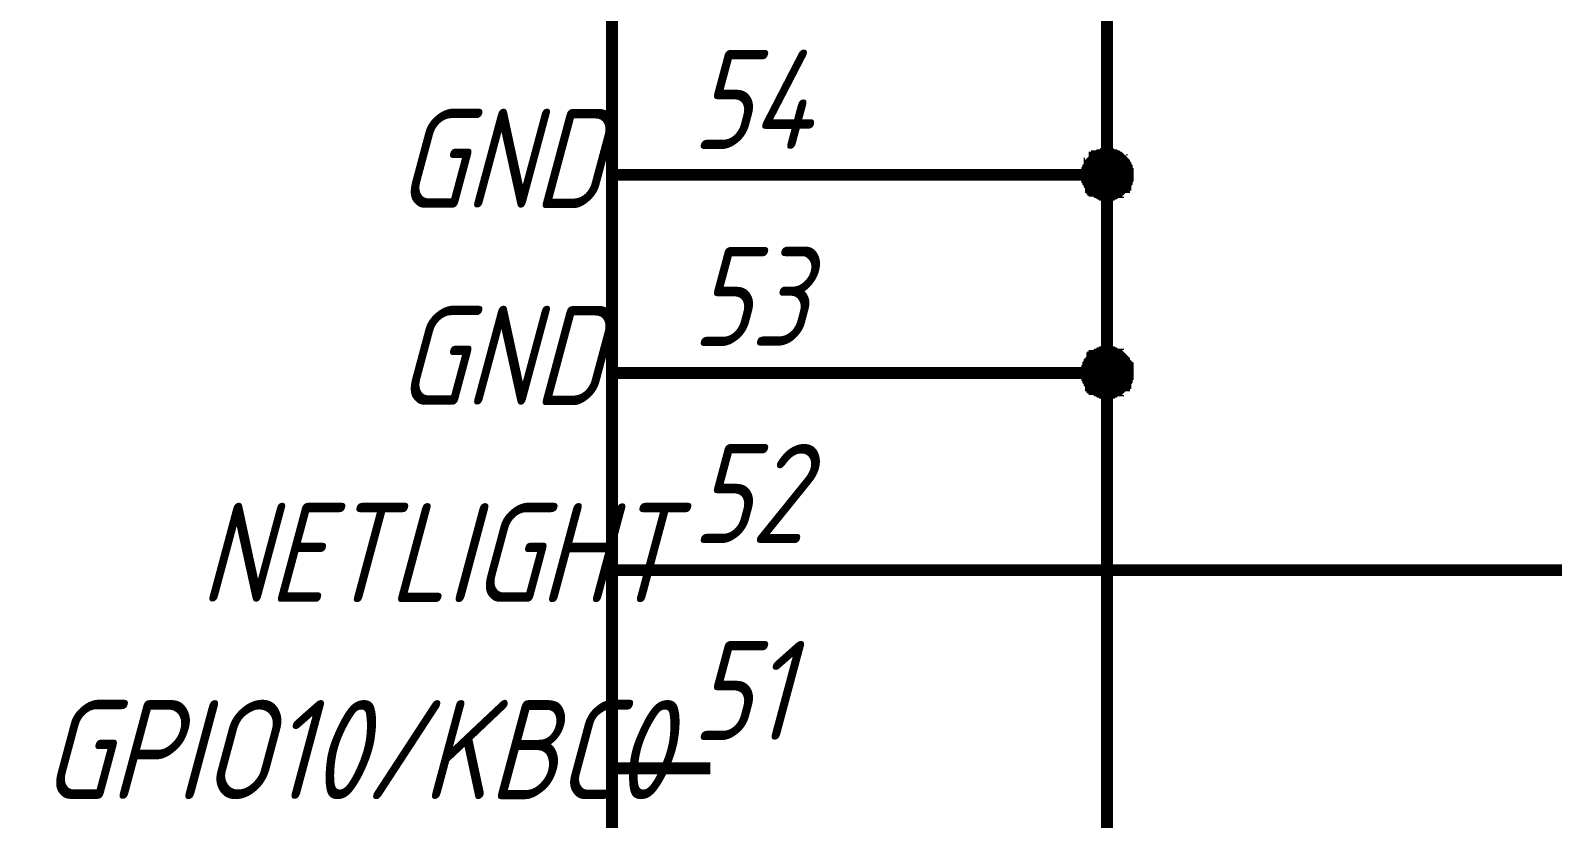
# Model space of a CAD drawing. Header units: millimetres. Extents: x 101 to 942, y 57 to 651.
# Drawn here: x 730.34 to 768.73, y 462.53 to 482.41 of the extents above; entities that cross this region are included whole.
import ezdxf

# ---------------------------------------------------------------- set-up
doc = ezdxf.new("R2010")
doc.units = ezdxf.units.MM
doc.header["$LTSCALE"] = 0.5
doc.layers.add('Sheet', color=255, linetype='Continuous')
doc.styles.add('GOST type A0', font='', dxfattribs={"oblique": 15, "height": 3.5})
doc.styles.get('GOST type A0').set_extended_font_data('GOST type A')

msp = doc.modelspace()

# ---------------------------------------------------------------- linework, layer by layer
at = {"layer": 'Sheet', "color": 7, "const_width": 0.3}
msp.add_lwpolyline([(687.521, 553.796), (745.006, 553.796), (745.006, 378.796), (687.521, 378.796), (687.521, 553.796)], close=True, dxfattribs=at)
at = {"layer": 'Sheet', "color": 7}
for points, const_width in [([(747.49, 498.776), (750.037, 498.776), (750.037, 498.776), (757.49, 498.776), (757.49, 478.769)], 0.3), ([(756.993, 478.769), (756.993, 478.8), (756.993, 478.831), (756.993, 478.831), (756.993, 478.863), (756.993, 478.894), (757.024, 478.925), (757.024, 478.956), (757.024, 478.956), (757.055, 478.987), (757.055, 479.018), (757.055, 479.049), (757.087, 479.049), (757.087, 479.08), (757.118, 479.111), (757.118, 479.111), (757.149, 479.142), (757.149, 479.142), (757.18, 479.173), (757.18, 479.204), (757.211, 479.204), (757.242, 479.204), (757.242, 479.235), (757.273, 479.235), (757.304, 479.266), (757.304, 479.266), (757.335, 479.266), (757.366, 479.266), (757.397, 479.298), (757.428, 479.298), (757.428, 479.298), (757.459, 479.298), (757.49, 479.298)], 0.3), ([(756.993, 478.769), (756.993, 478.8), (756.993, 478.831), (756.993, 478.831), (756.993, 478.863), (756.993, 478.894), (757.024, 478.925), (757.024, 478.956), (757.024, 478.956), (757.055, 478.987), (757.055, 479.018), (757.055, 479.049), (757.087, 479.049), (757.087, 479.08), (757.118, 479.111), (757.118, 479.111), (757.149, 479.142), (757.149, 479.142), (757.18, 479.173), (757.18, 479.204), (757.211, 479.204), (757.242, 479.204), (757.242, 479.235), (757.273, 479.235), (757.304, 479.266), (757.304, 479.266), (757.335, 479.266), (757.366, 479.266), (757.397, 479.298), (757.428, 479.298), (757.428, 479.298), (757.459, 479.298), (757.49, 479.298)], 0.3), ([(756.993, 478.769), (756.993, 478.8), (756.993, 478.831), (756.993, 478.831), (756.993, 478.863), (756.993, 478.894), (757.024, 478.925), (757.024, 478.956), (757.024, 478.956), (757.055, 478.987), (757.055, 479.018), (757.055, 479.049), (757.087, 479.049), (757.087, 479.08), (757.118, 479.111), (757.118, 479.111), (757.149, 479.142), (757.149, 479.142), (757.18, 479.173), (757.18, 479.204), (757.211, 479.204), (757.242, 479.204), (757.242, 479.235), (757.273, 479.235), (757.304, 479.266), (757.304, 479.266), (757.335, 479.266), (757.366, 479.266), (757.397, 479.298), (757.428, 479.298), (757.428, 479.298), (757.459, 479.298), (757.49, 479.298)], 0.3), ([(756.993, 478.769), (756.993, 478.8), (756.993, 478.831), (756.993, 478.831), (756.993, 478.863), (756.993, 478.894), (757.024, 478.925), (757.024, 478.956), (757.024, 478.956), (757.055, 478.987), (757.055, 479.018), (757.055, 479.049), (757.087, 479.049), (757.087, 479.08), (757.118, 479.111), (757.118, 479.111), (757.149, 479.142), (757.149, 479.142), (757.18, 479.173), (757.18, 479.204), (757.211, 479.204), (757.242, 479.204), (757.242, 479.235), (757.273, 479.235), (757.304, 479.266), (757.304, 479.266), (757.335, 479.266), (757.366, 479.266), (757.397, 479.298), (757.428, 479.298), (757.428, 479.298), (757.459, 479.298), (757.49, 479.298)], 0.3), ([(756.993, 478.769), (756.993, 478.8), (756.993, 478.831), (756.993, 478.831), (756.993, 478.863), (756.993, 478.894), (757.024, 478.925), (757.024, 478.956), (757.024, 478.956), (757.055, 478.987), (757.055, 479.018), (757.055, 479.049), (757.087, 479.049), (757.087, 479.08), (757.118, 479.111), (757.118, 479.111), (757.149, 479.142), (757.149, 479.142), (757.18, 479.173), (757.18, 479.204), (757.211, 479.204), (757.242, 479.204), (757.242, 479.235), (757.273, 479.235), (757.304, 479.266), (757.304, 479.266), (757.335, 479.266), (757.366, 479.266), (757.397, 479.298), (757.428, 479.298), (757.428, 479.298), (757.459, 479.298), (757.49, 479.298)], 0.0991), ([(756.993, 478.769), (756.993, 478.8), (756.993, 478.831), (756.993, 478.831), (756.993, 478.863), (756.993, 478.894), (757.024, 478.925), (757.024, 478.956), (757.024, 478.956), (757.055, 478.987), (757.055, 479.018), (757.055, 479.049), (757.087, 479.049), (757.087, 479.08), (757.118, 479.111), (757.118, 479.111), (757.149, 479.142), (757.149, 479.142), (757.18, 479.173), (757.18, 479.204), (757.211, 479.204), (757.242, 479.204), (757.242, 479.235), (757.273, 479.235), (757.304, 479.266), (757.304, 479.266), (757.335, 479.266), (757.366, 479.266), (757.397, 479.298), (757.428, 479.298), (757.428, 479.298), (757.459, 479.298), (757.49, 479.298)], 0.0991), ([(756.993, 478.769), (756.993, 478.8), (756.993, 478.831), (756.993, 478.831), (756.993, 478.863), (756.993, 478.894), (757.024, 478.925), (757.024, 478.956), (757.024, 478.956), (757.055, 478.987), (757.055, 479.018), (757.055, 479.049), (757.087, 479.049), (757.087, 479.08), (757.118, 479.111), (757.118, 479.111), (757.149, 479.142), (757.149, 479.142), (757.18, 479.173), (757.18, 479.204), (757.211, 479.204), (757.242, 479.204), (757.242, 479.235), (757.273, 479.235), (757.304, 479.266), (757.304, 479.266), (757.335, 479.266), (757.366, 479.266), (757.397, 479.298), (757.428, 479.298), (757.428, 479.298), (757.459, 479.298), (757.49, 479.298)], 0.0991), ([(756.993, 478.769), (756.993, 478.8), (756.993, 478.831), (756.993, 478.831), (756.993, 478.863), (756.993, 478.894), (757.024, 478.925), (757.024, 478.956), (757.024, 478.956), (757.055, 478.987), (757.055, 479.018), (757.055, 479.049), (757.087, 479.049), (757.087, 479.08), (757.118, 479.111), (757.118, 479.111), (757.149, 479.142), (757.149, 479.142), (757.18, 479.173), (757.18, 479.204), (757.211, 479.204), (757.242, 479.204), (757.242, 479.235), (757.273, 479.235), (757.304, 479.266), (757.304, 479.266), (757.335, 479.266), (757.366, 479.266), (757.397, 479.298), (757.428, 479.298), (757.428, 479.298), (757.459, 479.298), (757.49, 479.298)], 0.0991), ([(757.49, 479.298), (757.49, 479.298)], 0.3), ([(757.49, 479.298), (757.521, 479.298), (757.552, 479.298), (757.552, 479.298), (757.583, 479.298), (757.615, 479.266), (757.646, 479.266), (757.677, 479.266), (757.677, 479.266), (757.708, 479.235), (757.739, 479.235), (757.77, 479.204), (757.77, 479.204), (757.801, 479.204), (757.832, 479.173), (757.832, 479.142), (757.863, 479.142), (757.863, 479.111), (757.894, 479.111), (757.925, 479.08), (757.925, 479.049), (757.925, 479.049), (757.956, 479.018), (757.956, 478.987), (757.987, 478.956), (757.987, 478.956), (757.987, 478.925), (757.987, 478.894), (758.018, 478.863), (758.018, 478.831), (758.018, 478.831), (758.018, 478.8), (758.018, 478.769)], 0.3), ([(757.49, 479.298), (757.49, 479.298)], 0.3), ([(757.49, 479.298), (757.521, 479.298), (757.552, 479.298), (757.552, 479.298), (757.583, 479.298), (757.615, 479.266), (757.646, 479.266), (757.677, 479.266), (757.677, 479.266), (757.708, 479.235), (757.739, 479.235), (757.77, 479.204), (757.77, 479.204), (757.801, 479.204), (757.832, 479.173), (757.832, 479.142), (757.863, 479.142), (757.863, 479.111), (757.894, 479.111), (757.925, 479.08), (757.925, 479.049), (757.925, 479.049), (757.956, 479.018), (757.956, 478.987), (757.987, 478.956), (757.987, 478.956), (757.987, 478.925), (757.987, 478.894), (758.018, 478.863), (758.018, 478.831), (758.018, 478.831), (758.018, 478.8), (758.018, 478.769)], 0.3), ([(757.49, 479.298), (757.49, 479.298)], 0.3), ([(757.49, 479.298), (757.521, 479.298), (757.552, 479.298), (757.552, 479.298), (757.583, 479.298), (757.615, 479.266), (757.646, 479.266), (757.677, 479.266), (757.677, 479.266), (757.708, 479.235), (757.739, 479.235), (757.77, 479.204), (757.77, 479.204), (757.801, 479.204), (757.832, 479.173), (757.832, 479.142), (757.863, 479.142), (757.863, 479.111), (757.894, 479.111), (757.925, 479.08), (757.925, 479.049), (757.925, 479.049), (757.956, 479.018), (757.956, 478.987), (757.987, 478.956), (757.987, 478.956), (757.987, 478.925), (757.987, 478.894), (758.018, 478.863), (758.018, 478.831), (758.018, 478.831), (758.018, 478.8), (758.018, 478.769)], 0.3), ([(757.49, 479.298), (757.49, 479.298)], 0.3), ([(757.49, 479.298), (757.521, 479.298), (757.552, 479.298), (757.552, 479.298), (757.583, 479.298), (757.615, 479.266), (757.646, 479.266), (757.677, 479.266), (757.677, 479.266), (757.708, 479.235), (757.739, 479.235), (757.77, 479.204), (757.77, 479.204), (757.801, 479.204), (757.832, 479.173), (757.832, 479.142), (757.863, 479.142), (757.863, 479.111), (757.894, 479.111), (757.925, 479.08), (757.925, 479.049), (757.925, 479.049), (757.956, 479.018), (757.956, 478.987), (757.987, 478.956), (757.987, 478.956), (757.987, 478.925), (757.987, 478.894), (758.018, 478.863), (758.018, 478.831), (758.018, 478.831), (758.018, 478.8), (758.018, 478.769)], 0.3), ([(757.49, 479.298), (757.49, 479.298)], 0.0991), ([(757.49, 479.298), (757.521, 479.298), (757.552, 479.298), (757.552, 479.298), (757.583, 479.298), (757.615, 479.266), (757.646, 479.266), (757.677, 479.266), (757.677, 479.266), (757.708, 479.235), (757.739, 479.235), (757.77, 479.204), (757.77, 479.204), (757.801, 479.204), (757.832, 479.173), (757.832, 479.142), (757.863, 479.142), (757.863, 479.111), (757.894, 479.111), (757.925, 479.08), (757.925, 479.049), (757.925, 479.049), (757.956, 479.018), (757.956, 478.987), (757.987, 478.956), (757.987, 478.956), (757.987, 478.925), (757.987, 478.894), (758.018, 478.863), (758.018, 478.831), (758.018, 478.831), (758.018, 478.8), (758.018, 478.769)], 0.0991), ([(757.49, 479.298), (757.49, 479.298)], 0.0991), ([(757.49, 479.298), (757.521, 479.298), (757.552, 479.298), (757.552, 479.298), (757.583, 479.298), (757.615, 479.266), (757.646, 479.266), (757.677, 479.266), (757.677, 479.266), (757.708, 479.235), (757.739, 479.235), (757.77, 479.204), (757.77, 479.204), (757.801, 479.204), (757.832, 479.173), (757.832, 479.142), (757.863, 479.142), (757.863, 479.111), (757.894, 479.111), (757.925, 479.08), (757.925, 479.049), (757.925, 479.049), (757.956, 479.018), (757.956, 478.987), (757.987, 478.956), (757.987, 478.956), (757.987, 478.925), (757.987, 478.894), (758.018, 478.863), (758.018, 478.831), (758.018, 478.831), (758.018, 478.8), (758.018, 478.769)], 0.0991), ([(757.49, 479.298), (757.49, 479.298)], 0.0991), ([(757.49, 479.298), (757.521, 479.298), (757.552, 479.298), (757.552, 479.298), (757.583, 479.298), (757.615, 479.266), (757.646, 479.266), (757.677, 479.266), (757.677, 479.266), (757.708, 479.235), (757.739, 479.235), (757.77, 479.204), (757.77, 479.204), (757.801, 479.204), (757.832, 479.173), (757.832, 479.142), (757.863, 479.142), (757.863, 479.111), (757.894, 479.111), (757.925, 479.08), (757.925, 479.049), (757.925, 479.049), (757.956, 479.018), (757.956, 478.987), (757.987, 478.956), (757.987, 478.956), (757.987, 478.925), (757.987, 478.894), (758.018, 478.863), (758.018, 478.831), (758.018, 478.831), (758.018, 478.8), (758.018, 478.769)], 0.0991), ([(757.49, 479.298), (757.49, 479.298)], 0.0991), ([(757.49, 479.298), (757.521, 479.298), (757.552, 479.298), (757.552, 479.298), (757.583, 479.298), (757.615, 479.266), (757.646, 479.266), (757.677, 479.266), (757.677, 479.266), (757.708, 479.235), (757.739, 479.235), (757.77, 479.204), (757.77, 479.204), (757.801, 479.204), (757.832, 479.173), (757.832, 479.142), (757.863, 479.142), (757.863, 479.111), (757.894, 479.111), (757.925, 479.08), (757.925, 479.049), (757.925, 479.049), (757.956, 479.018), (757.956, 478.987), (757.987, 478.956), (757.987, 478.956), (757.987, 478.925), (757.987, 478.894), (758.018, 478.863), (758.018, 478.831), (758.018, 478.831), (758.018, 478.8), (758.018, 478.769)], 0.0991), ([(745.006, 478.769), (747.49, 478.769)], 0.3), ([(747.49, 478.769), (752.583, 478.769), (752.583, 478.769), (757.49, 478.769), (757.49, 473.768)], 0.3), ([(757.49, 478.272), (757.459, 478.272), (757.428, 478.272), (757.428, 478.272), (757.397, 478.272), (757.366, 478.272), (757.335, 478.303), (757.304, 478.303), (757.304, 478.303), (757.273, 478.334), (757.242, 478.334), (757.242, 478.334), (757.211, 478.365), (757.18, 478.365), (757.18, 478.397), (757.149, 478.397), (757.149, 478.428), (757.118, 478.428), (757.118, 478.459), (757.087, 478.459), (757.087, 478.49), (757.055, 478.521), (757.055, 478.521), (757.055, 478.552), (757.024, 478.583), (757.024, 478.583), (757.024, 478.614), (756.993, 478.645), (756.993, 478.676), (756.993, 478.707), (756.993, 478.707), (756.993, 478.738), (756.993, 478.769)], 0.3), ([(756.993, 478.769), (756.993, 478.769)], 0.3), ([(757.49, 478.272), (757.459, 478.272), (757.428, 478.272), (757.428, 478.272), (757.397, 478.272), (757.366, 478.272), (757.335, 478.303), (757.304, 478.303), (757.304, 478.303), (757.273, 478.334), (757.242, 478.334), (757.242, 478.334), (757.211, 478.365), (757.18, 478.365), (757.18, 478.397), (757.149, 478.397), (757.149, 478.428), (757.118, 478.428), (757.118, 478.459), (757.087, 478.459), (757.087, 478.49), (757.055, 478.521), (757.055, 478.521), (757.055, 478.552), (757.024, 478.583), (757.024, 478.583), (757.024, 478.614), (756.993, 478.645), (756.993, 478.676), (756.993, 478.707), (756.993, 478.707), (756.993, 478.738), (756.993, 478.769)], 0.3), ([(756.993, 478.769), (756.993, 478.769)], 0.3), ([(757.49, 478.272), (757.459, 478.272), (757.428, 478.272), (757.428, 478.272), (757.397, 478.272), (757.366, 478.272), (757.335, 478.303), (757.304, 478.303), (757.304, 478.303), (757.273, 478.334), (757.242, 478.334), (757.242, 478.334), (757.211, 478.365), (757.18, 478.365), (757.18, 478.397), (757.149, 478.397), (757.149, 478.428), (757.118, 478.428), (757.118, 478.459), (757.087, 478.459), (757.087, 478.49), (757.055, 478.521), (757.055, 478.521), (757.055, 478.552), (757.024, 478.583), (757.024, 478.583), (757.024, 478.614), (756.993, 478.645), (756.993, 478.676), (756.993, 478.707), (756.993, 478.707), (756.993, 478.738), (756.993, 478.769)], 0.3), ([(756.993, 478.769), (756.993, 478.769)], 0.3), ([(757.49, 478.272), (757.459, 478.272), (757.428, 478.272), (757.428, 478.272), (757.397, 478.272), (757.366, 478.272), (757.335, 478.303), (757.304, 478.303), (757.304, 478.303), (757.273, 478.334), (757.242, 478.334), (757.242, 478.334), (757.211, 478.365), (757.18, 478.365), (757.18, 478.397), (757.149, 478.397), (757.149, 478.428), (757.118, 478.428), (757.118, 478.459), (757.087, 478.459), (757.087, 478.49), (757.055, 478.521), (757.055, 478.521), (757.055, 478.552), (757.024, 478.583), (757.024, 478.583), (757.024, 478.614), (756.993, 478.645), (756.993, 478.676), (756.993, 478.707), (756.993, 478.707), (756.993, 478.738), (756.993, 478.769)], 0.3), ([(756.993, 478.769), (756.993, 478.769)], 0.3), ([(757.49, 478.272), (757.459, 478.272), (757.428, 478.272), (757.428, 478.272), (757.397, 478.272), (757.366, 478.272), (757.335, 478.303), (757.304, 478.303), (757.304, 478.303), (757.273, 478.334), (757.242, 478.334), (757.242, 478.334), (757.211, 478.365), (757.18, 478.365), (757.18, 478.397), (757.149, 478.397), (757.149, 478.428), (757.118, 478.428), (757.118, 478.459), (757.087, 478.459), (757.087, 478.49), (757.055, 478.521), (757.055, 478.521), (757.055, 478.552), (757.024, 478.583), (757.024, 478.583), (757.024, 478.614), (756.993, 478.645), (756.993, 478.676), (756.993, 478.707), (756.993, 478.707), (756.993, 478.738), (756.993, 478.769)], 0.0991), ([(756.993, 478.769), (756.993, 478.769)], 0.0991), ([(757.49, 478.272), (757.459, 478.272), (757.428, 478.272), (757.428, 478.272), (757.397, 478.272), (757.366, 478.272), (757.335, 478.303), (757.304, 478.303), (757.304, 478.303), (757.273, 478.334), (757.242, 478.334), (757.242, 478.334), (757.211, 478.365), (757.18, 478.365), (757.18, 478.397), (757.149, 478.397), (757.149, 478.428), (757.118, 478.428), (757.118, 478.459), (757.087, 478.459), (757.087, 478.49), (757.055, 478.521), (757.055, 478.521), (757.055, 478.552), (757.024, 478.583), (757.024, 478.583), (757.024, 478.614), (756.993, 478.645), (756.993, 478.676), (756.993, 478.707), (756.993, 478.707), (756.993, 478.738), (756.993, 478.769)], 0.0991), ([(756.993, 478.769), (756.993, 478.769)], 0.0991), ([(757.49, 478.272), (757.459, 478.272), (757.428, 478.272), (757.428, 478.272), (757.397, 478.272), (757.366, 478.272), (757.335, 478.303), (757.304, 478.303), (757.304, 478.303), (757.273, 478.334), (757.242, 478.334), (757.242, 478.334), (757.211, 478.365), (757.18, 478.365), (757.18, 478.397), (757.149, 478.397), (757.149, 478.428), (757.118, 478.428), (757.118, 478.459), (757.087, 478.459), (757.087, 478.49), (757.055, 478.521), (757.055, 478.521), (757.055, 478.552), (757.024, 478.583), (757.024, 478.583), (757.024, 478.614), (756.993, 478.645), (756.993, 478.676), (756.993, 478.707), (756.993, 478.707), (756.993, 478.738), (756.993, 478.769)], 0.0991), ([(756.993, 478.769), (756.993, 478.769)], 0.0991), ([(757.49, 478.272), (757.459, 478.272), (757.428, 478.272), (757.428, 478.272), (757.397, 478.272), (757.366, 478.272), (757.335, 478.303), (757.304, 478.303), (757.304, 478.303), (757.273, 478.334), (757.242, 478.334), (757.242, 478.334), (757.211, 478.365), (757.18, 478.365), (757.18, 478.397), (757.149, 478.397), (757.149, 478.428), (757.118, 478.428), (757.118, 478.459), (757.087, 478.459), (757.087, 478.49), (757.055, 478.521), (757.055, 478.521), (757.055, 478.552), (757.024, 478.583), (757.024, 478.583), (757.024, 478.614), (756.993, 478.645), (756.993, 478.676), (756.993, 478.707), (756.993, 478.707), (756.993, 478.738), (756.993, 478.769)], 0.0991), ([(756.993, 478.769), (756.993, 478.769)], 0.0991), ([(758.018, 478.769), (758.018, 478.738), (758.018, 478.707), (758.018, 478.707), (758.018, 478.676), (757.987, 478.645), (757.987, 478.614), (757.987, 478.583), (757.987, 478.583), (757.956, 478.552), (757.956, 478.521), (757.925, 478.521), (757.925, 478.49), (757.925, 478.459), (757.894, 478.459), (757.863, 478.428), (757.863, 478.428), (757.832, 478.397), (757.832, 478.397), (757.801, 478.365), (757.77, 478.365), (757.77, 478.334), (757.739, 478.334), (757.708, 478.334), (757.677, 478.303), (757.677, 478.303), (757.646, 478.303), (757.615, 478.272), (757.583, 478.272), (757.552, 478.272), (757.552, 478.272), (757.521, 478.272), (757.49, 478.272)], 0.3), ([(758.018, 478.769), (758.018, 478.738), (758.018, 478.707), (758.018, 478.707), (758.018, 478.676), (757.987, 478.645), (757.987, 478.614), (757.987, 478.583), (757.987, 478.583), (757.956, 478.552), (757.956, 478.521), (757.925, 478.521), (757.925, 478.49), (757.925, 478.459), (757.894, 478.459), (757.863, 478.428), (757.863, 478.428), (757.832, 478.397), (757.832, 478.397), (757.801, 478.365), (757.77, 478.365), (757.77, 478.334), (757.739, 478.334), (757.708, 478.334), (757.677, 478.303), (757.677, 478.303), (757.646, 478.303), (757.615, 478.272), (757.583, 478.272), (757.552, 478.272), (757.552, 478.272), (757.521, 478.272), (757.49, 478.272)], 0.3), ([(758.018, 478.769), (758.018, 478.738), (758.018, 478.707), (758.018, 478.707), (758.018, 478.676), (757.987, 478.645), (757.987, 478.614), (757.987, 478.583), (757.987, 478.583), (757.956, 478.552), (757.956, 478.521), (757.925, 478.521), (757.925, 478.49), (757.925, 478.459), (757.894, 478.459), (757.863, 478.428), (757.863, 478.428), (757.832, 478.397), (757.832, 478.397), (757.801, 478.365), (757.77, 478.365), (757.77, 478.334), (757.739, 478.334), (757.708, 478.334), (757.677, 478.303), (757.677, 478.303), (757.646, 478.303), (757.615, 478.272), (757.583, 478.272), (757.552, 478.272), (757.552, 478.272), (757.521, 478.272), (757.49, 478.272)], 0.3), ([(758.018, 478.769), (758.018, 478.738), (758.018, 478.707), (758.018, 478.707), (758.018, 478.676), (757.987, 478.645), (757.987, 478.614), (757.987, 478.583), (757.987, 478.583), (757.956, 478.552), (757.956, 478.521), (757.925, 478.521), (757.925, 478.49), (757.925, 478.459), (757.894, 478.459), (757.863, 478.428), (757.863, 478.428), (757.832, 478.397), (757.832, 478.397), (757.801, 478.365), (757.77, 478.365), (757.77, 478.334), (757.739, 478.334), (757.708, 478.334), (757.677, 478.303), (757.677, 478.303), (757.646, 478.303), (757.615, 478.272), (757.583, 478.272), (757.552, 478.272), (757.552, 478.272), (757.521, 478.272), (757.49, 478.272)], 0.3), ([(758.018, 478.769), (758.018, 478.738), (758.018, 478.707), (758.018, 478.707), (758.018, 478.676), (757.987, 478.645), (757.987, 478.614), (757.987, 478.583), (757.987, 478.583), (757.956, 478.552), (757.956, 478.521), (757.925, 478.521), (757.925, 478.49), (757.925, 478.459), (757.894, 478.459), (757.863, 478.428), (757.863, 478.428), (757.832, 478.397), (757.832, 478.397), (757.801, 478.365), (757.77, 478.365), (757.77, 478.334), (757.739, 478.334), (757.708, 478.334), (757.677, 478.303), (757.677, 478.303), (757.646, 478.303), (757.615, 478.272), (757.583, 478.272), (757.552, 478.272), (757.552, 478.272), (757.521, 478.272), (757.49, 478.272)], 0.0991), ([(758.018, 478.769), (758.018, 478.738), (758.018, 478.707), (758.018, 478.707), (758.018, 478.676), (757.987, 478.645), (757.987, 478.614), (757.987, 478.583), (757.987, 478.583), (757.956, 478.552), (757.956, 478.521), (757.925, 478.521), (757.925, 478.49), (757.925, 478.459), (757.894, 478.459), (757.863, 478.428), (757.863, 478.428), (757.832, 478.397), (757.832, 478.397), (757.801, 478.365), (757.77, 478.365), (757.77, 478.334), (757.739, 478.334), (757.708, 478.334), (757.677, 478.303), (757.677, 478.303), (757.646, 478.303), (757.615, 478.272), (757.583, 478.272), (757.552, 478.272), (757.552, 478.272), (757.521, 478.272), (757.49, 478.272)], 0.0991), ([(758.018, 478.769), (758.018, 478.738), (758.018, 478.707), (758.018, 478.707), (758.018, 478.676), (757.987, 478.645), (757.987, 478.614), (757.987, 478.583), (757.987, 478.583), (757.956, 478.552), (757.956, 478.521), (757.925, 478.521), (757.925, 478.49), (757.925, 478.459), (757.894, 478.459), (757.863, 478.428), (757.863, 478.428), (757.832, 478.397), (757.832, 478.397), (757.801, 478.365), (757.77, 478.365), (757.77, 478.334), (757.739, 478.334), (757.708, 478.334), (757.677, 478.303), (757.677, 478.303), (757.646, 478.303), (757.615, 478.272), (757.583, 478.272), (757.552, 478.272), (757.552, 478.272), (757.521, 478.272), (757.49, 478.272)], 0.0991), ([(758.018, 478.769), (758.018, 478.738), (758.018, 478.707), (758.018, 478.707), (758.018, 478.676), (757.987, 478.645), (757.987, 478.614), (757.987, 478.583), (757.987, 478.583), (757.956, 478.552), (757.956, 478.521), (757.925, 478.521), (757.925, 478.49), (757.925, 478.459), (757.894, 478.459), (757.863, 478.428), (757.863, 478.428), (757.832, 478.397), (757.832, 478.397), (757.801, 478.365), (757.77, 478.365), (757.77, 478.334), (757.739, 478.334), (757.708, 478.334), (757.677, 478.303), (757.677, 478.303), (757.646, 478.303), (757.615, 478.272), (757.583, 478.272), (757.552, 478.272), (757.552, 478.272), (757.521, 478.272), (757.49, 478.272)], 0.0991), ([(758.018, 478.769), (758.018, 478.769), (758.018, 478.769), (758.018, 478.769), (758.018, 478.769), (758.018, 478.769), (758.018, 478.769), (758.018, 478.769), (758.018, 478.769), (758.018, 478.769), (758.018, 478.769), (758.018, 478.769), (758.018, 478.769), (758.018, 478.769), (758.018, 478.769), (758.018, 478.769), (758.018, 478.769), (758.018, 478.769), (758.018, 478.769), (758.018, 478.769), (758.018, 478.769), (758.018, 478.769), (758.018, 478.769), (758.018, 478.769), (758.018, 478.769), (758.018, 478.769), (758.018, 478.769), (758.018, 478.769), (758.018, 478.769), (758.018, 478.769), (758.018, 478.769), (758.018, 478.769), (758.018, 478.769)], 0.3), ([(758.018, 478.769), (758.018, 478.769)], 0.3), ([(758.018, 478.769), (758.018, 478.769), (758.018, 478.769), (758.018, 478.769), (758.018, 478.769), (758.018, 478.769), (758.018, 478.769), (758.018, 478.769), (758.018, 478.769), (758.018, 478.769), (758.018, 478.769), (758.018, 478.769), (758.018, 478.769), (758.018, 478.769), (758.018, 478.769), (758.018, 478.769), (758.018, 478.769), (758.018, 478.769), (758.018, 478.769), (758.018, 478.769), (758.018, 478.769), (758.018, 478.769), (758.018, 478.769), (758.018, 478.769), (758.018, 478.769), (758.018, 478.769), (758.018, 478.769), (758.018, 478.769), (758.018, 478.769), (758.018, 478.769), (758.018, 478.769), (758.018, 478.769), (758.018, 478.769)], 0.3), ([(758.018, 478.769), (758.018, 478.769)], 0.3), ([(758.018, 478.769), (758.018, 478.769), (758.018, 478.769), (758.018, 478.769), (758.018, 478.769), (758.018, 478.769), (758.018, 478.769), (758.018, 478.769), (758.018, 478.769), (758.018, 478.769), (758.018, 478.769), (758.018, 478.769), (758.018, 478.769), (758.018, 478.769), (758.018, 478.769), (758.018, 478.769), (758.018, 478.769), (758.018, 478.769), (758.018, 478.769), (758.018, 478.769), (758.018, 478.769), (758.018, 478.769), (758.018, 478.769), (758.018, 478.769), (758.018, 478.769), (758.018, 478.769), (758.018, 478.769), (758.018, 478.769), (758.018, 478.769), (758.018, 478.769), (758.018, 478.769), (758.018, 478.769), (758.018, 478.769)], 0.3), ([(758.018, 478.769), (758.018, 478.769)], 0.3), ([(758.018, 478.769), (758.018, 478.769), (758.018, 478.769), (758.018, 478.769), (758.018, 478.769), (758.018, 478.769), (758.018, 478.769), (758.018, 478.769), (758.018, 478.769), (758.018, 478.769), (758.018, 478.769), (758.018, 478.769), (758.018, 478.769), (758.018, 478.769), (758.018, 478.769), (758.018, 478.769), (758.018, 478.769), (758.018, 478.769), (758.018, 478.769), (758.018, 478.769), (758.018, 478.769), (758.018, 478.769), (758.018, 478.769), (758.018, 478.769), (758.018, 478.769), (758.018, 478.769), (758.018, 478.769), (758.018, 478.769), (758.018, 478.769), (758.018, 478.769), (758.018, 478.769), (758.018, 478.769), (758.018, 478.769)], 0.3), ([(758.018, 478.769), (758.018, 478.769)], 0.3), ([(758.018, 478.769), (758.018, 478.769), (758.018, 478.769), (758.018, 478.769), (758.018, 478.769), (758.018, 478.769), (758.018, 478.769), (758.018, 478.769), (758.018, 478.769), (758.018, 478.769), (758.018, 478.769), (758.018, 478.769), (758.018, 478.769), (758.018, 478.769), (758.018, 478.769), (758.018, 478.769), (758.018, 478.769), (758.018, 478.769), (758.018, 478.769), (758.018, 478.769), (758.018, 478.769), (758.018, 478.769), (758.018, 478.769), (758.018, 478.769), (758.018, 478.769), (758.018, 478.769), (758.018, 478.769), (758.018, 478.769), (758.018, 478.769), (758.018, 478.769), (758.018, 478.769), (758.018, 478.769), (758.018, 478.769)], 0.0991), ([(758.018, 478.769), (758.018, 478.769)], 0.0991), ([(758.018, 478.769), (758.018, 478.769), (758.018, 478.769), (758.018, 478.769), (758.018, 478.769), (758.018, 478.769), (758.018, 478.769), (758.018, 478.769), (758.018, 478.769), (758.018, 478.769), (758.018, 478.769), (758.018, 478.769), (758.018, 478.769), (758.018, 478.769), (758.018, 478.769), (758.018, 478.769), (758.018, 478.769), (758.018, 478.769), (758.018, 478.769), (758.018, 478.769), (758.018, 478.769), (758.018, 478.769), (758.018, 478.769), (758.018, 478.769), (758.018, 478.769), (758.018, 478.769), (758.018, 478.769), (758.018, 478.769), (758.018, 478.769), (758.018, 478.769), (758.018, 478.769), (758.018, 478.769), (758.018, 478.769)], 0.0991), ([(758.018, 478.769), (758.018, 478.769)], 0.0991), ([(758.018, 478.769), (758.018, 478.769), (758.018, 478.769), (758.018, 478.769), (758.018, 478.769), (758.018, 478.769), (758.018, 478.769), (758.018, 478.769), (758.018, 478.769), (758.018, 478.769), (758.018, 478.769), (758.018, 478.769), (758.018, 478.769), (758.018, 478.769), (758.018, 478.769), (758.018, 478.769), (758.018, 478.769), (758.018, 478.769), (758.018, 478.769), (758.018, 478.769), (758.018, 478.769), (758.018, 478.769), (758.018, 478.769), (758.018, 478.769), (758.018, 478.769), (758.018, 478.769), (758.018, 478.769), (758.018, 478.769), (758.018, 478.769), (758.018, 478.769), (758.018, 478.769), (758.018, 478.769), (758.018, 478.769)], 0.0991), ([(758.018, 478.769), (758.018, 478.769)], 0.0991), ([(758.018, 478.769), (758.018, 478.769), (758.018, 478.769), (758.018, 478.769), (758.018, 478.769), (758.018, 478.769), (758.018, 478.769), (758.018, 478.769), (758.018, 478.769), (758.018, 478.769), (758.018, 478.769), (758.018, 478.769), (758.018, 478.769), (758.018, 478.769), (758.018, 478.769), (758.018, 478.769), (758.018, 478.769), (758.018, 478.769), (758.018, 478.769), (758.018, 478.769), (758.018, 478.769), (758.018, 478.769), (758.018, 478.769), (758.018, 478.769), (758.018, 478.769), (758.018, 478.769), (758.018, 478.769), (758.018, 478.769), (758.018, 478.769), (758.018, 478.769), (758.018, 478.769), (758.018, 478.769), (758.018, 478.769)], 0.0991), ([(758.018, 478.769), (758.018, 478.769)], 0.0991), ([(756.993, 473.768), (756.993, 473.799), (756.993, 473.83), (756.993, 473.861), (756.993, 473.892), (756.993, 473.892), (757.024, 473.923), (757.024, 473.954), (757.024, 473.985), (757.055, 474.016), (757.055, 474.016), (757.055, 474.047), (757.087, 474.078), (757.087, 474.078), (757.118, 474.109), (757.118, 474.14), (757.149, 474.14), (757.149, 474.171), (757.18, 474.171), (757.18, 474.203), (757.211, 474.203), (757.242, 474.234), (757.242, 474.234), (757.273, 474.234), (757.304, 474.265), (757.304, 474.265), (757.335, 474.265), (757.366, 474.296), (757.397, 474.296), (757.428, 474.296), (757.428, 474.296), (757.459, 474.296), (757.49, 474.296)], 0.3), ([(756.993, 473.768), (756.993, 473.799), (756.993, 473.83), (756.993, 473.861), (756.993, 473.892), (756.993, 473.892), (757.024, 473.923), (757.024, 473.954), (757.024, 473.985), (757.055, 474.016), (757.055, 474.016), (757.055, 474.047), (757.087, 474.078), (757.087, 474.078), (757.118, 474.109), (757.118, 474.14), (757.149, 474.14), (757.149, 474.171), (757.18, 474.171), (757.18, 474.203), (757.211, 474.203), (757.242, 474.234), (757.242, 474.234), (757.273, 474.234), (757.304, 474.265), (757.304, 474.265), (757.335, 474.265), (757.366, 474.296), (757.397, 474.296), (757.428, 474.296), (757.428, 474.296), (757.459, 474.296), (757.49, 474.296)], 0.3), ([(756.993, 473.768), (756.993, 473.799), (756.993, 473.83), (756.993, 473.861), (756.993, 473.892), (756.993, 473.892), (757.024, 473.923), (757.024, 473.954), (757.024, 473.985), (757.055, 474.016), (757.055, 474.016), (757.055, 474.047), (757.087, 474.078), (757.087, 474.078), (757.118, 474.109), (757.118, 474.14), (757.149, 474.14), (757.149, 474.171), (757.18, 474.171), (757.18, 474.203), (757.211, 474.203), (757.242, 474.234), (757.242, 474.234), (757.273, 474.234), (757.304, 474.265), (757.304, 474.265), (757.335, 474.265), (757.366, 474.296), (757.397, 474.296), (757.428, 474.296), (757.428, 474.296), (757.459, 474.296), (757.49, 474.296)], 0.3), ([(756.993, 473.768), (756.993, 473.799), (756.993, 473.83), (756.993, 473.861), (756.993, 473.892), (756.993, 473.892), (757.024, 473.923), (757.024, 473.954), (757.024, 473.985), (757.055, 474.016), (757.055, 474.016), (757.055, 474.047), (757.087, 474.078), (757.087, 474.078), (757.118, 474.109), (757.118, 474.14), (757.149, 474.14), (757.149, 474.171), (757.18, 474.171), (757.18, 474.203), (757.211, 474.203), (757.242, 474.234), (757.242, 474.234), (757.273, 474.234), (757.304, 474.265), (757.304, 474.265), (757.335, 474.265), (757.366, 474.296), (757.397, 474.296), (757.428, 474.296), (757.428, 474.296), (757.459, 474.296), (757.49, 474.296)], 0.3), ([(756.993, 473.768), (756.993, 473.799), (756.993, 473.83), (756.993, 473.861), (756.993, 473.892), (756.993, 473.892), (757.024, 473.923), (757.024, 473.954), (757.024, 473.985), (757.055, 474.016), (757.055, 474.016), (757.055, 474.047), (757.087, 474.078), (757.087, 474.078), (757.118, 474.109), (757.118, 474.14), (757.149, 474.14), (757.149, 474.171), (757.18, 474.171), (757.18, 474.203), (757.211, 474.203), (757.242, 474.234), (757.242, 474.234), (757.273, 474.234), (757.304, 474.265), (757.304, 474.265), (757.335, 474.265), (757.366, 474.296), (757.397, 474.296), (757.428, 474.296), (757.428, 474.296), (757.459, 474.296), (757.49, 474.296)], 0.0991), ([(756.993, 473.768), (756.993, 473.799), (756.993, 473.83), (756.993, 473.861), (756.993, 473.892), (756.993, 473.892), (757.024, 473.923), (757.024, 473.954), (757.024, 473.985), (757.055, 474.016), (757.055, 474.016), (757.055, 474.047), (757.087, 474.078), (757.087, 474.078), (757.118, 474.109), (757.118, 474.14), (757.149, 474.14), (757.149, 474.171), (757.18, 474.171), (757.18, 474.203), (757.211, 474.203), (757.242, 474.234), (757.242, 474.234), (757.273, 474.234), (757.304, 474.265), (757.304, 474.265), (757.335, 474.265), (757.366, 474.296), (757.397, 474.296), (757.428, 474.296), (757.428, 474.296), (757.459, 474.296), (757.49, 474.296)], 0.0991), ([(756.993, 473.768), (756.993, 473.799), (756.993, 473.83), (756.993, 473.861), (756.993, 473.892), (756.993, 473.892), (757.024, 473.923), (757.024, 473.954), (757.024, 473.985), (757.055, 474.016), (757.055, 474.016), (757.055, 474.047), (757.087, 474.078), (757.087, 474.078), (757.118, 474.109), (757.118, 474.14), (757.149, 474.14), (757.149, 474.171), (757.18, 474.171), (757.18, 474.203), (757.211, 474.203), (757.242, 474.234), (757.242, 474.234), (757.273, 474.234), (757.304, 474.265), (757.304, 474.265), (757.335, 474.265), (757.366, 474.296), (757.397, 474.296), (757.428, 474.296), (757.428, 474.296), (757.459, 474.296), (757.49, 474.296)], 0.0991), ([(756.993, 473.768), (756.993, 473.799), (756.993, 473.83), (756.993, 473.861), (756.993, 473.892), (756.993, 473.892), (757.024, 473.923), (757.024, 473.954), (757.024, 473.985), (757.055, 474.016), (757.055, 474.016), (757.055, 474.047), (757.087, 474.078), (757.087, 474.078), (757.118, 474.109), (757.118, 474.14), (757.149, 474.14), (757.149, 474.171), (757.18, 474.171), (757.18, 474.203), (757.211, 474.203), (757.242, 474.234), (757.242, 474.234), (757.273, 474.234), (757.304, 474.265), (757.304, 474.265), (757.335, 474.265), (757.366, 474.296), (757.397, 474.296), (757.428, 474.296), (757.428, 474.296), (757.459, 474.296), (757.49, 474.296)], 0.0991), ([(757.49, 474.296), (757.49, 474.296)], 0.3), ([(757.49, 474.296), (757.521, 474.296), (757.552, 474.296), (757.552, 474.296), (757.583, 474.296), (757.615, 474.296), (757.646, 474.265), (757.677, 474.265), (757.677, 474.265), (757.708, 474.234), (757.739, 474.234), (757.77, 474.234), (757.77, 474.203), (757.801, 474.203), (757.832, 474.171), (757.832, 474.171), (757.863, 474.14), (757.863, 474.14), (757.894, 474.109), (757.925, 474.078), (757.925, 474.078), (757.925, 474.047), (757.956, 474.016), (757.956, 474.016), (757.987, 473.985), (757.987, 473.954), (757.987, 473.923), (757.987, 473.892), (758.018, 473.892), (758.018, 473.861), (758.018, 473.83), (758.018, 473.799), (758.018, 473.768)], 0.3), ([(757.49, 474.296), (757.49, 474.296)], 0.3), ([(757.49, 474.296), (757.521, 474.296), (757.552, 474.296), (757.552, 474.296), (757.583, 474.296), (757.615, 474.296), (757.646, 474.265), (757.677, 474.265), (757.677, 474.265), (757.708, 474.234), (757.739, 474.234), (757.77, 474.234), (757.77, 474.203), (757.801, 474.203), (757.832, 474.171), (757.832, 474.171), (757.863, 474.14), (757.863, 474.14), (757.894, 474.109), (757.925, 474.078), (757.925, 474.078), (757.925, 474.047), (757.956, 474.016), (757.956, 474.016), (757.987, 473.985), (757.987, 473.954), (757.987, 473.923), (757.987, 473.892), (758.018, 473.892), (758.018, 473.861), (758.018, 473.83), (758.018, 473.799), (758.018, 473.768)], 0.3), ([(757.49, 474.296), (757.49, 474.296)], 0.3), ([(757.49, 474.296), (757.521, 474.296), (757.552, 474.296), (757.552, 474.296), (757.583, 474.296), (757.615, 474.296), (757.646, 474.265), (757.677, 474.265), (757.677, 474.265), (757.708, 474.234), (757.739, 474.234), (757.77, 474.234), (757.77, 474.203), (757.801, 474.203), (757.832, 474.171), (757.832, 474.171), (757.863, 474.14), (757.863, 474.14), (757.894, 474.109), (757.925, 474.078), (757.925, 474.078), (757.925, 474.047), (757.956, 474.016), (757.956, 474.016), (757.987, 473.985), (757.987, 473.954), (757.987, 473.923), (757.987, 473.892), (758.018, 473.892), (758.018, 473.861), (758.018, 473.83), (758.018, 473.799), (758.018, 473.768)], 0.3), ([(757.49, 474.296), (757.49, 474.296)], 0.3), ([(757.49, 474.296), (757.521, 474.296), (757.552, 474.296), (757.552, 474.296), (757.583, 474.296), (757.615, 474.296), (757.646, 474.265), (757.677, 474.265), (757.677, 474.265), (757.708, 474.234), (757.739, 474.234), (757.77, 474.234), (757.77, 474.203), (757.801, 474.203), (757.832, 474.171), (757.832, 474.171), (757.863, 474.14), (757.863, 474.14), (757.894, 474.109), (757.925, 474.078), (757.925, 474.078), (757.925, 474.047), (757.956, 474.016), (757.956, 474.016), (757.987, 473.985), (757.987, 473.954), (757.987, 473.923), (757.987, 473.892), (758.018, 473.892), (758.018, 473.861), (758.018, 473.83), (758.018, 473.799), (758.018, 473.768)], 0.3), ([(757.49, 474.296), (757.49, 474.296)], 0.0991), ([(757.49, 474.296), (757.521, 474.296), (757.552, 474.296), (757.552, 474.296), (757.583, 474.296), (757.615, 474.296), (757.646, 474.265), (757.677, 474.265), (757.677, 474.265), (757.708, 474.234), (757.739, 474.234), (757.77, 474.234), (757.77, 474.203), (757.801, 474.203), (757.832, 474.171), (757.832, 474.171), (757.863, 474.14), (757.863, 474.14), (757.894, 474.109), (757.925, 474.078), (757.925, 474.078), (757.925, 474.047), (757.956, 474.016), (757.956, 474.016), (757.987, 473.985), (757.987, 473.954), (757.987, 473.923), (757.987, 473.892), (758.018, 473.892), (758.018, 473.861), (758.018, 473.83), (758.018, 473.799), (758.018, 473.768)], 0.0991), ([(757.49, 474.296), (757.49, 474.296)], 0.0991), ([(757.49, 474.296), (757.521, 474.296), (757.552, 474.296), (757.552, 474.296), (757.583, 474.296), (757.615, 474.296), (757.646, 474.265), (757.677, 474.265), (757.677, 474.265), (757.708, 474.234), (757.739, 474.234), (757.77, 474.234), (757.77, 474.203), (757.801, 474.203), (757.832, 474.171), (757.832, 474.171), (757.863, 474.14), (757.863, 474.14), (757.894, 474.109), (757.925, 474.078), (757.925, 474.078), (757.925, 474.047), (757.956, 474.016), (757.956, 474.016), (757.987, 473.985), (757.987, 473.954), (757.987, 473.923), (757.987, 473.892), (758.018, 473.892), (758.018, 473.861), (758.018, 473.83), (758.018, 473.799), (758.018, 473.768)], 0.0991), ([(757.49, 474.296), (757.49, 474.296)], 0.0991), ([(757.49, 474.296), (757.521, 474.296), (757.552, 474.296), (757.552, 474.296), (757.583, 474.296), (757.615, 474.296), (757.646, 474.265), (757.677, 474.265), (757.677, 474.265), (757.708, 474.234), (757.739, 474.234), (757.77, 474.234), (757.77, 474.203), (757.801, 474.203), (757.832, 474.171), (757.832, 474.171), (757.863, 474.14), (757.863, 474.14), (757.894, 474.109), (757.925, 474.078), (757.925, 474.078), (757.925, 474.047), (757.956, 474.016), (757.956, 474.016), (757.987, 473.985), (757.987, 473.954), (757.987, 473.923), (757.987, 473.892), (758.018, 473.892), (758.018, 473.861), (758.018, 473.83), (758.018, 473.799), (758.018, 473.768)], 0.0991), ([(757.49, 474.296), (757.49, 474.296)], 0.0991), ([(757.49, 474.296), (757.521, 474.296), (757.552, 474.296), (757.552, 474.296), (757.583, 474.296), (757.615, 474.296), (757.646, 474.265), (757.677, 474.265), (757.677, 474.265), (757.708, 474.234), (757.739, 474.234), (757.77, 474.234), (757.77, 474.203), (757.801, 474.203), (757.832, 474.171), (757.832, 474.171), (757.863, 474.14), (757.863, 474.14), (757.894, 474.109), (757.925, 474.078), (757.925, 474.078), (757.925, 474.047), (757.956, 474.016), (757.956, 474.016), (757.987, 473.985), (757.987, 473.954), (757.987, 473.923), (757.987, 473.892), (758.018, 473.892), (758.018, 473.861), (758.018, 473.83), (758.018, 473.799), (758.018, 473.768)], 0.0991), ([(745.006, 473.768), (747.49, 473.768)], 0.3), ([(757.49, 438.786), (757.49, 473.768), (747.49, 473.768)], 0.3), ([(757.49, 473.271), (757.459, 473.271), (757.428, 473.271), (757.428, 473.271), (757.397, 473.271), (757.366, 473.271), (757.335, 473.302), (757.304, 473.302), (757.304, 473.302), (757.273, 473.333), (757.242, 473.333), (757.242, 473.333), (757.211, 473.364), (757.18, 473.364), (757.18, 473.395), (757.149, 473.395), (757.149, 473.426), (757.118, 473.426), (757.118, 473.457), (757.087, 473.457), (757.087, 473.488), (757.055, 473.519), (757.055, 473.519), (757.055, 473.55), (757.024, 473.581), (757.024, 473.581), (757.024, 473.612), (756.993, 473.643), (756.993, 473.674), (756.993, 473.705), (756.993, 473.705), (756.993, 473.737), (756.993, 473.768)], 0.3), ([(756.993, 473.768), (756.993, 473.768)], 0.3), ([(757.49, 473.271), (757.459, 473.271), (757.428, 473.271), (757.428, 473.271), (757.397, 473.271), (757.366, 473.271), (757.335, 473.302), (757.304, 473.302), (757.304, 473.302), (757.273, 473.333), (757.242, 473.333), (757.242, 473.333), (757.211, 473.364), (757.18, 473.364), (757.18, 473.395), (757.149, 473.395), (757.149, 473.426), (757.118, 473.426), (757.118, 473.457), (757.087, 473.457), (757.087, 473.488), (757.055, 473.519), (757.055, 473.519), (757.055, 473.55), (757.024, 473.581), (757.024, 473.581), (757.024, 473.612), (756.993, 473.643), (756.993, 473.674), (756.993, 473.705), (756.993, 473.705), (756.993, 473.737), (756.993, 473.768)], 0.3), ([(756.993, 473.768), (756.993, 473.768)], 0.3), ([(757.49, 473.271), (757.459, 473.271), (757.428, 473.271), (757.428, 473.271), (757.397, 473.271), (757.366, 473.271), (757.335, 473.302), (757.304, 473.302), (757.304, 473.302), (757.273, 473.333), (757.242, 473.333), (757.242, 473.333), (757.211, 473.364), (757.18, 473.364), (757.18, 473.395), (757.149, 473.395), (757.149, 473.426), (757.118, 473.426), (757.118, 473.457), (757.087, 473.457), (757.087, 473.488), (757.055, 473.519), (757.055, 473.519), (757.055, 473.55), (757.024, 473.581), (757.024, 473.581), (757.024, 473.612), (756.993, 473.643), (756.993, 473.674), (756.993, 473.705), (756.993, 473.705), (756.993, 473.737), (756.993, 473.768)], 0.3), ([(756.993, 473.768), (756.993, 473.768)], 0.3), ([(757.49, 473.271), (757.459, 473.271), (757.428, 473.271), (757.428, 473.271), (757.397, 473.271), (757.366, 473.271), (757.335, 473.302), (757.304, 473.302), (757.304, 473.302), (757.273, 473.333), (757.242, 473.333), (757.242, 473.333), (757.211, 473.364), (757.18, 473.364), (757.18, 473.395), (757.149, 473.395), (757.149, 473.426), (757.118, 473.426), (757.118, 473.457), (757.087, 473.457), (757.087, 473.488), (757.055, 473.519), (757.055, 473.519), (757.055, 473.55), (757.024, 473.581), (757.024, 473.581), (757.024, 473.612), (756.993, 473.643), (756.993, 473.674), (756.993, 473.705), (756.993, 473.705), (756.993, 473.737), (756.993, 473.768)], 0.3), ([(756.993, 473.768), (756.993, 473.768)], 0.3), ([(757.49, 473.271), (757.459, 473.271), (757.428, 473.271), (757.428, 473.271), (757.397, 473.271), (757.366, 473.271), (757.335, 473.302), (757.304, 473.302), (757.304, 473.302), (757.273, 473.333), (757.242, 473.333), (757.242, 473.333), (757.211, 473.364), (757.18, 473.364), (757.18, 473.395), (757.149, 473.395), (757.149, 473.426), (757.118, 473.426), (757.118, 473.457), (757.087, 473.457), (757.087, 473.488), (757.055, 473.519), (757.055, 473.519), (757.055, 473.55), (757.024, 473.581), (757.024, 473.581), (757.024, 473.612), (756.993, 473.643), (756.993, 473.674), (756.993, 473.705), (756.993, 473.705), (756.993, 473.737), (756.993, 473.768)], 0.0991), ([(756.993, 473.768), (756.993, 473.768)], 0.0991), ([(757.49, 473.271), (757.459, 473.271), (757.428, 473.271), (757.428, 473.271), (757.397, 473.271), (757.366, 473.271), (757.335, 473.302), (757.304, 473.302), (757.304, 473.302), (757.273, 473.333), (757.242, 473.333), (757.242, 473.333), (757.211, 473.364), (757.18, 473.364), (757.18, 473.395), (757.149, 473.395), (757.149, 473.426), (757.118, 473.426), (757.118, 473.457), (757.087, 473.457), (757.087, 473.488), (757.055, 473.519), (757.055, 473.519), (757.055, 473.55), (757.024, 473.581), (757.024, 473.581), (757.024, 473.612), (756.993, 473.643), (756.993, 473.674), (756.993, 473.705), (756.993, 473.705), (756.993, 473.737), (756.993, 473.768)], 0.0991), ([(756.993, 473.768), (756.993, 473.768)], 0.0991), ([(757.49, 473.271), (757.459, 473.271), (757.428, 473.271), (757.428, 473.271), (757.397, 473.271), (757.366, 473.271), (757.335, 473.302), (757.304, 473.302), (757.304, 473.302), (757.273, 473.333), (757.242, 473.333), (757.242, 473.333), (757.211, 473.364), (757.18, 473.364), (757.18, 473.395), (757.149, 473.395), (757.149, 473.426), (757.118, 473.426), (757.118, 473.457), (757.087, 473.457), (757.087, 473.488), (757.055, 473.519), (757.055, 473.519), (757.055, 473.55), (757.024, 473.581), (757.024, 473.581), (757.024, 473.612), (756.993, 473.643), (756.993, 473.674), (756.993, 473.705), (756.993, 473.705), (756.993, 473.737), (756.993, 473.768)], 0.0991), ([(756.993, 473.768), (756.993, 473.768)], 0.0991), ([(757.49, 473.271), (757.459, 473.271), (757.428, 473.271), (757.428, 473.271), (757.397, 473.271), (757.366, 473.271), (757.335, 473.302), (757.304, 473.302), (757.304, 473.302), (757.273, 473.333), (757.242, 473.333), (757.242, 473.333), (757.211, 473.364), (757.18, 473.364), (757.18, 473.395), (757.149, 473.395), (757.149, 473.426), (757.118, 473.426), (757.118, 473.457), (757.087, 473.457), (757.087, 473.488), (757.055, 473.519), (757.055, 473.519), (757.055, 473.55), (757.024, 473.581), (757.024, 473.581), (757.024, 473.612), (756.993, 473.643), (756.993, 473.674), (756.993, 473.705), (756.993, 473.705), (756.993, 473.737), (756.993, 473.768)], 0.0991), ([(756.993, 473.768), (756.993, 473.768)], 0.0991), ([(758.018, 473.768), (758.018, 473.737), (758.018, 473.705), (758.018, 473.705), (758.018, 473.674), (757.987, 473.643), (757.987, 473.612), (757.987, 473.581), (757.987, 473.581), (757.956, 473.55), (757.956, 473.519), (757.925, 473.519), (757.925, 473.488), (757.925, 473.457), (757.894, 473.457), (757.863, 473.426), (757.863, 473.426), (757.832, 473.395), (757.832, 473.395), (757.801, 473.364), (757.77, 473.364), (757.77, 473.333), (757.739, 473.333), (757.708, 473.333), (757.677, 473.302), (757.677, 473.302), (757.646, 473.302), (757.615, 473.271), (757.583, 473.271), (757.552, 473.271), (757.552, 473.271), (757.521, 473.271), (757.49, 473.271)], 0.3), ([(758.018, 473.768), (758.018, 473.737), (758.018, 473.705), (758.018, 473.705), (758.018, 473.674), (757.987, 473.643), (757.987, 473.612), (757.987, 473.581), (757.987, 473.581), (757.956, 473.55), (757.956, 473.519), (757.925, 473.519), (757.925, 473.488), (757.925, 473.457), (757.894, 473.457), (757.863, 473.426), (757.863, 473.426), (757.832, 473.395), (757.832, 473.395), (757.801, 473.364), (757.77, 473.364), (757.77, 473.333), (757.739, 473.333), (757.708, 473.333), (757.677, 473.302), (757.677, 473.302), (757.646, 473.302), (757.615, 473.271), (757.583, 473.271), (757.552, 473.271), (757.552, 473.271), (757.521, 473.271), (757.49, 473.271)], 0.3), ([(758.018, 473.768), (758.018, 473.737), (758.018, 473.705), (758.018, 473.705), (758.018, 473.674), (757.987, 473.643), (757.987, 473.612), (757.987, 473.581), (757.987, 473.581), (757.956, 473.55), (757.956, 473.519), (757.925, 473.519), (757.925, 473.488), (757.925, 473.457), (757.894, 473.457), (757.863, 473.426), (757.863, 473.426), (757.832, 473.395), (757.832, 473.395), (757.801, 473.364), (757.77, 473.364), (757.77, 473.333), (757.739, 473.333), (757.708, 473.333), (757.677, 473.302), (757.677, 473.302), (757.646, 473.302), (757.615, 473.271), (757.583, 473.271), (757.552, 473.271), (757.552, 473.271), (757.521, 473.271), (757.49, 473.271)], 0.3), ([(758.018, 473.768), (758.018, 473.737), (758.018, 473.705), (758.018, 473.705), (758.018, 473.674), (757.987, 473.643), (757.987, 473.612), (757.987, 473.581), (757.987, 473.581), (757.956, 473.55), (757.956, 473.519), (757.925, 473.519), (757.925, 473.488), (757.925, 473.457), (757.894, 473.457), (757.863, 473.426), (757.863, 473.426), (757.832, 473.395), (757.832, 473.395), (757.801, 473.364), (757.77, 473.364), (757.77, 473.333), (757.739, 473.333), (757.708, 473.333), (757.677, 473.302), (757.677, 473.302), (757.646, 473.302), (757.615, 473.271), (757.583, 473.271), (757.552, 473.271), (757.552, 473.271), (757.521, 473.271), (757.49, 473.271)], 0.3), ([(758.018, 473.768), (758.018, 473.737), (758.018, 473.705), (758.018, 473.705), (758.018, 473.674), (757.987, 473.643), (757.987, 473.612), (757.987, 473.581), (757.987, 473.581), (757.956, 473.55), (757.956, 473.519), (757.925, 473.519), (757.925, 473.488), (757.925, 473.457), (757.894, 473.457), (757.863, 473.426), (757.863, 473.426), (757.832, 473.395), (757.832, 473.395), (757.801, 473.364), (757.77, 473.364), (757.77, 473.333), (757.739, 473.333), (757.708, 473.333), (757.677, 473.302), (757.677, 473.302), (757.646, 473.302), (757.615, 473.271), (757.583, 473.271), (757.552, 473.271), (757.552, 473.271), (757.521, 473.271), (757.49, 473.271)], 0.0991), ([(758.018, 473.768), (758.018, 473.737), (758.018, 473.705), (758.018, 473.705), (758.018, 473.674), (757.987, 473.643), (757.987, 473.612), (757.987, 473.581), (757.987, 473.581), (757.956, 473.55), (757.956, 473.519), (757.925, 473.519), (757.925, 473.488), (757.925, 473.457), (757.894, 473.457), (757.863, 473.426), (757.863, 473.426), (757.832, 473.395), (757.832, 473.395), (757.801, 473.364), (757.77, 473.364), (757.77, 473.333), (757.739, 473.333), (757.708, 473.333), (757.677, 473.302), (757.677, 473.302), (757.646, 473.302), (757.615, 473.271), (757.583, 473.271), (757.552, 473.271), (757.552, 473.271), (757.521, 473.271), (757.49, 473.271)], 0.0991), ([(758.018, 473.768), (758.018, 473.737), (758.018, 473.705), (758.018, 473.705), (758.018, 473.674), (757.987, 473.643), (757.987, 473.612), (757.987, 473.581), (757.987, 473.581), (757.956, 473.55), (757.956, 473.519), (757.925, 473.519), (757.925, 473.488), (757.925, 473.457), (757.894, 473.457), (757.863, 473.426), (757.863, 473.426), (757.832, 473.395), (757.832, 473.395), (757.801, 473.364), (757.77, 473.364), (757.77, 473.333), (757.739, 473.333), (757.708, 473.333), (757.677, 473.302), (757.677, 473.302), (757.646, 473.302), (757.615, 473.271), (757.583, 473.271), (757.552, 473.271), (757.552, 473.271), (757.521, 473.271), (757.49, 473.271)], 0.0991), ([(758.018, 473.768), (758.018, 473.737), (758.018, 473.705), (758.018, 473.705), (758.018, 473.674), (757.987, 473.643), (757.987, 473.612), (757.987, 473.581), (757.987, 473.581), (757.956, 473.55), (757.956, 473.519), (757.925, 473.519), (757.925, 473.488), (757.925, 473.457), (757.894, 473.457), (757.863, 473.426), (757.863, 473.426), (757.832, 473.395), (757.832, 473.395), (757.801, 473.364), (757.77, 473.364), (757.77, 473.333), (757.739, 473.333), (757.708, 473.333), (757.677, 473.302), (757.677, 473.302), (757.646, 473.302), (757.615, 473.271), (757.583, 473.271), (757.552, 473.271), (757.552, 473.271), (757.521, 473.271), (757.49, 473.271)], 0.0991), ([(758.018, 473.768), (758.018, 473.768), (758.018, 473.768), (758.018, 473.768), (758.018, 473.768), (758.018, 473.768), (758.018, 473.768), (758.018, 473.768), (758.018, 473.768), (758.018, 473.768), (758.018, 473.768), (758.018, 473.768), (758.018, 473.768), (758.018, 473.768), (758.018, 473.768), (758.018, 473.768), (758.018, 473.768), (758.018, 473.768), (758.018, 473.768), (758.018, 473.768), (758.018, 473.768), (758.018, 473.768), (758.018, 473.768), (758.018, 473.768), (758.018, 473.768), (758.018, 473.768), (758.018, 473.768), (758.018, 473.768), (758.018, 473.768), (758.018, 473.768), (758.018, 473.768), (758.018, 473.768), (758.018, 473.768)], 0.3), ([(758.018, 473.768), (758.018, 473.768)], 0.3), ([(758.018, 473.768), (758.018, 473.768), (758.018, 473.768), (758.018, 473.768), (758.018, 473.768), (758.018, 473.768), (758.018, 473.768), (758.018, 473.768), (758.018, 473.768), (758.018, 473.768), (758.018, 473.768), (758.018, 473.768), (758.018, 473.768), (758.018, 473.768), (758.018, 473.768), (758.018, 473.768), (758.018, 473.768), (758.018, 473.768), (758.018, 473.768), (758.018, 473.768), (758.018, 473.768), (758.018, 473.768), (758.018, 473.768), (758.018, 473.768), (758.018, 473.768), (758.018, 473.768), (758.018, 473.768), (758.018, 473.768), (758.018, 473.768), (758.018, 473.768), (758.018, 473.768), (758.018, 473.768), (758.018, 473.768)], 0.3), ([(758.018, 473.768), (758.018, 473.768)], 0.3), ([(758.018, 473.768), (758.018, 473.768), (758.018, 473.768), (758.018, 473.768), (758.018, 473.768), (758.018, 473.768), (758.018, 473.768), (758.018, 473.768), (758.018, 473.768), (758.018, 473.768), (758.018, 473.768), (758.018, 473.768), (758.018, 473.768), (758.018, 473.768), (758.018, 473.768), (758.018, 473.768), (758.018, 473.768), (758.018, 473.768), (758.018, 473.768), (758.018, 473.768), (758.018, 473.768), (758.018, 473.768), (758.018, 473.768), (758.018, 473.768), (758.018, 473.768), (758.018, 473.768), (758.018, 473.768), (758.018, 473.768), (758.018, 473.768), (758.018, 473.768), (758.018, 473.768), (758.018, 473.768), (758.018, 473.768)], 0.3), ([(758.018, 473.768), (758.018, 473.768)], 0.3), ([(758.018, 473.768), (758.018, 473.768), (758.018, 473.768), (758.018, 473.768), (758.018, 473.768), (758.018, 473.768), (758.018, 473.768), (758.018, 473.768), (758.018, 473.768), (758.018, 473.768), (758.018, 473.768), (758.018, 473.768), (758.018, 473.768), (758.018, 473.768), (758.018, 473.768), (758.018, 473.768), (758.018, 473.768), (758.018, 473.768), (758.018, 473.768), (758.018, 473.768), (758.018, 473.768), (758.018, 473.768), (758.018, 473.768), (758.018, 473.768), (758.018, 473.768), (758.018, 473.768), (758.018, 473.768), (758.018, 473.768), (758.018, 473.768), (758.018, 473.768), (758.018, 473.768), (758.018, 473.768), (758.018, 473.768)], 0.3), ([(758.018, 473.768), (758.018, 473.768)], 0.3), ([(758.018, 473.768), (758.018, 473.768), (758.018, 473.768), (758.018, 473.768), (758.018, 473.768), (758.018, 473.768), (758.018, 473.768), (758.018, 473.768), (758.018, 473.768), (758.018, 473.768), (758.018, 473.768), (758.018, 473.768), (758.018, 473.768), (758.018, 473.768), (758.018, 473.768), (758.018, 473.768), (758.018, 473.768), (758.018, 473.768), (758.018, 473.768), (758.018, 473.768), (758.018, 473.768), (758.018, 473.768), (758.018, 473.768), (758.018, 473.768), (758.018, 473.768), (758.018, 473.768), (758.018, 473.768), (758.018, 473.768), (758.018, 473.768), (758.018, 473.768), (758.018, 473.768), (758.018, 473.768), (758.018, 473.768)], 0.0991), ([(758.018, 473.768), (758.018, 473.768)], 0.0991), ([(758.018, 473.768), (758.018, 473.768), (758.018, 473.768), (758.018, 473.768), (758.018, 473.768), (758.018, 473.768), (758.018, 473.768), (758.018, 473.768), (758.018, 473.768), (758.018, 473.768), (758.018, 473.768), (758.018, 473.768), (758.018, 473.768), (758.018, 473.768), (758.018, 473.768), (758.018, 473.768), (758.018, 473.768), (758.018, 473.768), (758.018, 473.768), (758.018, 473.768), (758.018, 473.768), (758.018, 473.768), (758.018, 473.768), (758.018, 473.768), (758.018, 473.768), (758.018, 473.768), (758.018, 473.768), (758.018, 473.768), (758.018, 473.768), (758.018, 473.768), (758.018, 473.768), (758.018, 473.768), (758.018, 473.768)], 0.0991), ([(758.018, 473.768), (758.018, 473.768)], 0.0991), ([(758.018, 473.768), (758.018, 473.768), (758.018, 473.768), (758.018, 473.768), (758.018, 473.768), (758.018, 473.768), (758.018, 473.768), (758.018, 473.768), (758.018, 473.768), (758.018, 473.768), (758.018, 473.768), (758.018, 473.768), (758.018, 473.768), (758.018, 473.768), (758.018, 473.768), (758.018, 473.768), (758.018, 473.768), (758.018, 473.768), (758.018, 473.768), (758.018, 473.768), (758.018, 473.768), (758.018, 473.768), (758.018, 473.768), (758.018, 473.768), (758.018, 473.768), (758.018, 473.768), (758.018, 473.768), (758.018, 473.768), (758.018, 473.768), (758.018, 473.768), (758.018, 473.768), (758.018, 473.768), (758.018, 473.768)], 0.0991), ([(758.018, 473.768), (758.018, 473.768)], 0.0991), ([(758.018, 473.768), (758.018, 473.768), (758.018, 473.768), (758.018, 473.768), (758.018, 473.768), (758.018, 473.768), (758.018, 473.768), (758.018, 473.768), (758.018, 473.768), (758.018, 473.768), (758.018, 473.768), (758.018, 473.768), (758.018, 473.768), (758.018, 473.768), (758.018, 473.768), (758.018, 473.768), (758.018, 473.768), (758.018, 473.768), (758.018, 473.768), (758.018, 473.768), (758.018, 473.768), (758.018, 473.768), (758.018, 473.768), (758.018, 473.768), (758.018, 473.768), (758.018, 473.768), (758.018, 473.768), (758.018, 473.768), (758.018, 473.768), (758.018, 473.768), (758.018, 473.768), (758.018, 473.768), (758.018, 473.768)], 0.0991), ([(758.018, 473.768), (758.018, 473.768)], 0.0991), ([(745.006, 468.797), (747.49, 468.797)], 0.3), ([(747.49, 468.797), (747.49, 468.797), (782.49, 468.797)], 0.3), ([(745.006, 463.795), (747.49, 463.795)], 0.3)]:
    msp.add_lwpolyline(points, dxfattribs=dict(at, const_width=const_width))
at = {"layer": 'Sheet', "color": 7, "const_width": 0.508}
for points in [[(757.309, 478.797, 1), (757.817, 478.797, 1)], [(757.309, 473.797, 1), (757.817, 473.797, 1)]]:
    msp.add_lwpolyline(points, format="xyb", close=True, dxfattribs=at)

# ---------------------------------------------------------------- texts
at = {"layer": 'Sheet', "color": 7, "style": 'GOST type A0', "oblique": 15}
for s, p in [('54', (747.024, 479.422)), ('GND', (739.571, 477.931)), ('53', (747.024, 474.451)), ('GND', (739.571, 472.96)), ('52', (747.024, 469.48)), ('NETLIGHT', (734.602, 467.989)), ('51', (747.024, 464.51)), ('GPIO10/KBC0', (730.627, 463.018))]:
    msp.add_text(s, height=2.5, dxfattribs=at).set_placement(p)

doc.saveas('drawing.dxf')
